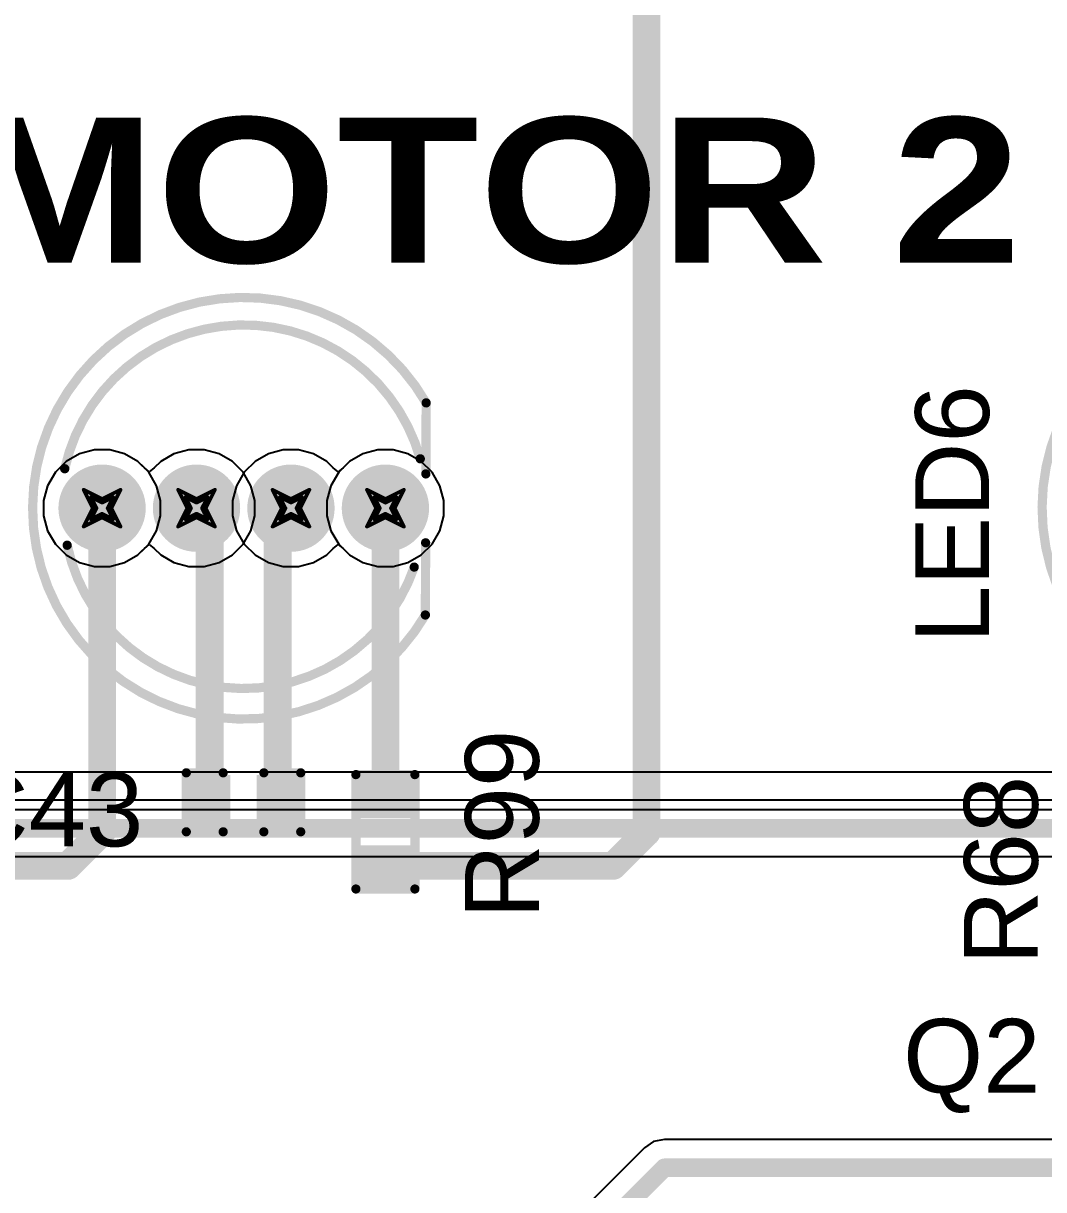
# Model space of a CAD drawing. Header units: inches. Extents: x -4 to 5258, y -4 to 5281.
# Drawn here: x 21.1 to 35.15, y 67.33 to 83.39 of the extents above; entities that cross this region are included whole.
import ezdxf

# ---------------------------------------------------------------- set-up
doc = ezdxf.new("R2010")
doc.units = ezdxf.units.IN
for name, color, linetype in [('Bottom Layer', 5, 'Continuous'), ('Bottom Solder', 6, 'Continuous'), ('Drill Drawing', 1, 'Continuous'), ('Layer 1', 16, 'Continuous'), ('Layer 2', 76, 'Continuous'), ('Multi-Layer', 9, 'Continuous'), ('Pad Holes', 156, 'Continuous'), ('Top Layer', 1, 'Continuous'), ('Top Overlay', 2, 'Continuous'), ('Top Paste', 8, 'Continuous'), ('Top Solder', 216, 'Continuous')]:
    doc.layers.add(name, color=color, linetype=linetype)
doc.styles.add('Arial', font='', dxfattribs={"height": 0.2})
doc.styles.add('Arial Black_Bold', font='', dxfattribs={"height": 0.2})
doc.styles.get('Arial').set_extended_font_data('Arial')
doc.styles.get('Arial Black_Bold').set_extended_font_data('Arial Black', bold=True)

# ---------------------------------------------------------------- blocks, each defined once
blk = doc.blocks.new('R___0402_69')
at = {"layer": 'Top Layer'}
for points in [[(-0.699, -0.318), (-0.699, 0.317), (-0.241, 0.317), (-0.241, -0.318)], [(0.241, -0.318), (0.241, 0.317), (0.699, 0.317), (0.699, -0.318)]]:
    blk.add_hatch(color=1, dxfattribs=at).paths.add_polyline_path(points)
at = {"layer": 'Top Paste'}
for points in [[(-0.699, -0.318), (-0.699, 0.317), (-0.241, 0.317), (-0.241, -0.318)], [(0.241, -0.318), (0.241, 0.317), (0.699, 0.317), (0.699, -0.318)]]:
    blk.add_hatch(color=8, dxfattribs=at).paths.add_polyline_path(points)
at = {"layer": 'Top Solder'}
for points in [[(-0.754, -0.373), (-0.754, 0.373), (-0.186, 0.373), (-0.186, -0.373)], [(0.186, -0.373), (0.186, 0.373), (0.754, 0.373), (0.754, -0.373)]]:
    blk.add_hatch(color=216, dxfattribs=at).paths.add_polyline_path(points)
at = {"layer": 'Top Overlay'}
for points in [[(0.787, 0.406, 0.127, 0.127, 0), (-0.787, 0.406, 0.127, 0.127, 0)], [(-0.787, -0.406, 0.127, 0.127, 0), (-0.787, 0.406, 0.127, 0.127, 0)], [(0.787, -0.406, 0.127, 0.127, 0), (0.787, 0.406, 0.127, 0.127, 0)], [(0.787, -0.406, 0.127, 0.127, 0), (-0.787, -0.406, 0.127, 0.127, 0)], [(0.813, -0.432, 0.00323, 0.00323, 0), (-0.813, -0.432, 0.00323, 0.00323, 0)]]:
    blk.add_lwpolyline(points, format="xyseb", dxfattribs=at)
for points in [[(-0.819, 0.406, 0.0635, 0.0635, 1), (-0.756, 0.406, 0.0635, 0.0635, 1)], [(-0.819, 0.406, 0.0635, 0.0635, 1), (-0.756, 0.406, 0.0635, 0.0635, 1)], [(0.756, 0.406, 0.0635, 0.0635, 1), (0.819, 0.406, 0.0635, 0.0635, 1)], [(0.756, 0.406, 0.0635, 0.0635, 1), (0.819, 0.406, 0.0635, 0.0635, 1)], [(-0.819, -0.406, 0.0635, 0.0635, 1), (-0.756, -0.406, 0.0635, 0.0635, 1)], [(-0.819, -0.406, 0.0635, 0.0635, 1), (-0.756, -0.406, 0.0635, 0.0635, 1)], [(-0.814, -0.432, 0.00161, 0.00161, 1), (-0.812, -0.432, 0.00161, 0.00161, 1)], [(0.756, -0.406, 0.0635, 0.0635, 1), (0.819, -0.406, 0.0635, 0.0635, 1)], [(0.756, -0.406, 0.0635, 0.0635, 1), (0.819, -0.406, 0.0635, 0.0635, 1)], [(0.812, -0.432, 0.00161, 0.00161, 1), (0.814, -0.432, 0.00161, 0.00161, 1)]]:
    blk.add_lwpolyline(points, format="xyseb", close=True, dxfattribs=at)
blk = doc.blocks.new('WS2812D_F5_197')
at = {"layer": 'Bottom Layer'}
h = blk.add_hatch(color=5, dxfattribs=at)
edge = h.paths.add_edge_path()
edge.add_arc((-1.95, 0), 0.55, 0, 360)
h = blk.add_hatch(color=5, dxfattribs=at)
edge = h.paths.add_edge_path()
edge.add_arc((-0.65, 0), 0.55, 0, 360)
h = blk.add_hatch(color=5, dxfattribs=at)
edge = h.paths.add_edge_path()
edge.add_arc((0.65, 0), 0.55, 0, 360)
h = blk.add_hatch(color=5, dxfattribs=at)
edge = h.paths.add_edge_path()
edge.add_arc((1.95, 0), 0.55, 0, 360)
at = {"layer": 'Bottom Solder'}
h = blk.add_hatch(color=6, dxfattribs=at)
edge = h.paths.add_edge_path()
edge.add_arc((-1.95, 0), 0.601, 0, 360)
h = blk.add_hatch(color=6, dxfattribs=at)
edge = h.paths.add_edge_path()
edge.add_arc((-0.65, 0), 0.601, 0, 360)
h = blk.add_hatch(color=6, dxfattribs=at)
edge = h.paths.add_edge_path()
edge.add_arc((0.65, 0), 0.601, 0, 360)
h = blk.add_hatch(color=6, dxfattribs=at)
edge = h.paths.add_edge_path()
edge.add_arc((1.95, 0), 0.601, 0, 360)
at = {"layer": 'Layer 1'}
h = blk.add_hatch(color=16, dxfattribs=at)
edge = h.paths.add_edge_path()
edge.add_arc((-1.95, 0), 0.55, 0, 360)
h = blk.add_hatch(color=16, dxfattribs=at)
edge = h.paths.add_edge_path()
edge.add_arc((-0.65, 0), 0.55, 0, 360)
h = blk.add_hatch(color=16, dxfattribs=at)
edge = h.paths.add_edge_path()
edge.add_arc((0.65, 0), 0.55, 0, 360)
h = blk.add_hatch(color=16, dxfattribs=at)
edge = h.paths.add_edge_path()
edge.add_arc((1.95, 0), 0.55, 0, 360)
at = {"layer": 'Layer 2'}
h = blk.add_hatch(color=76, dxfattribs=at)
edge = h.paths.add_edge_path()
edge.add_arc((-1.95, 0), 0.55, 0, 360)
h = blk.add_hatch(color=76, dxfattribs=at)
edge = h.paths.add_edge_path()
edge.add_arc((-0.65, 0), 0.55, 0, 360)
h = blk.add_hatch(color=76, dxfattribs=at)
edge = h.paths.add_edge_path()
edge.add_arc((0.65, 0), 0.55, 0, 360)
h = blk.add_hatch(color=76, dxfattribs=at)
edge = h.paths.add_edge_path()
edge.add_arc((1.95, 0), 0.55, 0, 360)
at = {"layer": 'Multi-Layer'}
h = blk.add_hatch(color=9, dxfattribs=at)
edge = h.paths.add_edge_path()
edge.add_arc((-1.95, 0), 0.55, 0, 360)
h = blk.add_hatch(color=9, dxfattribs=at)
edge = h.paths.add_edge_path()
edge.add_arc((-0.65, 0), 0.55, 0, 360)
h = blk.add_hatch(color=9, dxfattribs=at)
edge = h.paths.add_edge_path()
edge.add_arc((0.65, 0), 0.55, 0, 360)
h = blk.add_hatch(color=9, dxfattribs=at)
edge = h.paths.add_edge_path()
edge.add_arc((1.95, 0), 0.55, 0, 360)
at = {"layer": 'Pad Holes'}
h = blk.add_hatch(color=7, dxfattribs=at)
edge = h.paths.add_edge_path()
edge.add_arc((-1.95, 0), 0.36, 0, 360)
h = blk.add_hatch(color=7, dxfattribs=at)
edge = h.paths.add_edge_path()
edge.add_arc((-0.65, 0), 0.36, 0, 360)
h = blk.add_hatch(color=7, dxfattribs=at)
edge = h.paths.add_edge_path()
edge.add_arc((0.65, 0), 0.36, 0, 360)
h = blk.add_hatch(color=7, dxfattribs=at)
edge = h.paths.add_edge_path()
edge.add_arc((1.95, 0), 0.36, 0, 360)
at = {"layer": 'Top Layer'}
h = blk.add_hatch(color=1, dxfattribs=at)
edge = h.paths.add_edge_path()
edge.add_arc((-1.95, 0), 0.55, 0, 360)
h = blk.add_hatch(color=1, dxfattribs=at)
edge = h.paths.add_edge_path()
edge.add_arc((-0.65, 0), 0.55, 0, 360)
h = blk.add_hatch(color=1, dxfattribs=at)
edge = h.paths.add_edge_path()
edge.add_arc((0.65, 0), 0.55, 0, 360)
h = blk.add_hatch(color=1, dxfattribs=at)
edge = h.paths.add_edge_path()
edge.add_arc((1.95, 0), 0.55, 0, 360)
at = {"layer": 'Top Solder'}
h = blk.add_hatch(color=216, dxfattribs=at)
edge = h.paths.add_edge_path()
edge.add_arc((-1.95, 0), 0.601, 0, 360)
h = blk.add_hatch(color=216, dxfattribs=at)
edge = h.paths.add_edge_path()
edge.add_arc((-0.65, 0), 0.601, 0, 360)
h = blk.add_hatch(color=216, dxfattribs=at)
edge = h.paths.add_edge_path()
edge.add_arc((0.65, 0), 0.601, 0, 360)
h = blk.add_hatch(color=216, dxfattribs=at)
edge = h.paths.add_edge_path()
edge.add_arc((1.95, 0), 0.601, 0, 360)
at = {"layer": 'Top Overlay'}
for points in [[(2.5, -1.471, 0.127, 0.127, -3.705201), (2.511, 1.45, 0.127, 0.127, 0)], [(-2.464, 0.543, 0.127, 0.127, -0.780857), (2.43, 0.68, 0.127, 0.127, 0)], [(2.507, 0.472, 0.127, 0.127, 0), (2.511, 1.45, 0.127, 0.127, 0)], [(2.347, -0.811, 0.127, 0.127, -0.760948), (-2.43, -0.51, 0.127, 0.127, 0)], [(2.5, -1.471, 0.127, 0.127, 0), (2.504, -0.476, 0.127, 0.127, 0)]]:
    blk.add_lwpolyline(points, format="xyseb", dxfattribs=at)
for points in [[(2.479, 1.45, 0.0635, 0.0635, 1), (2.543, 1.45, 0.0635, 0.0635, 1)], [(2.479, 1.45, 0.0635, 0.0635, 1), (2.543, 1.45, 0.0635, 0.0635, 1)], [(2.398, 0.68, 0.0635, 0.0635, 1), (2.462, 0.68, 0.0635, 0.0635, 1)], [(-2.496, 0.543, 0.0635, 0.0635, 1), (-2.432, 0.543, 0.0635, 0.0635, 1)], [(2.475, 0.472, 0.0635, 0.0635, 1), (2.539, 0.472, 0.0635, 0.0635, 1)], [(-2.462, -0.51, 0.0635, 0.0635, 1), (-2.398, -0.51, 0.0635, 0.0635, 1)], [(2.472, -0.476, 0.0635, 0.0635, 1), (2.535, -0.476, 0.0635, 0.0635, 1)], [(2.315, -0.811, 0.0635, 0.0635, 1), (2.378, -0.811, 0.0635, 0.0635, 1)], [(2.468, -1.471, 0.0635, 0.0635, 1), (2.532, -1.471, 0.0635, 0.0635, 1)], [(2.468, -1.471, 0.0635, 0.0635, 1), (2.532, -1.471, 0.0635, 0.0635, 1)]]:
    blk.add_lwpolyline(points, format="xyseb", close=True, dxfattribs=at)
blk = doc.blocks.new('WS2812D_F5_199')
at = {"layer": 'Bottom Layer'}
h = blk.add_hatch(color=5, dxfattribs=at)
edge = h.paths.add_edge_path()
edge.add_arc((-1.95, 0), 0.55, 0, 360)
h = blk.add_hatch(color=5, dxfattribs=at)
edge = h.paths.add_edge_path()
edge.add_arc((-0.65, 0), 0.55, 0, 360)
h = blk.add_hatch(color=5, dxfattribs=at)
edge = h.paths.add_edge_path()
edge.add_arc((0.65, 0), 0.55, 0, 360)
h = blk.add_hatch(color=5, dxfattribs=at)
edge = h.paths.add_edge_path()
edge.add_arc((1.95, 0), 0.55, 0, 360)
at = {"layer": 'Bottom Solder'}
h = blk.add_hatch(color=6, dxfattribs=at)
edge = h.paths.add_edge_path()
edge.add_arc((-1.95, 0), 0.601, 0, 360)
h = blk.add_hatch(color=6, dxfattribs=at)
edge = h.paths.add_edge_path()
edge.add_arc((-0.65, 0), 0.601, 0, 360)
h = blk.add_hatch(color=6, dxfattribs=at)
edge = h.paths.add_edge_path()
edge.add_arc((0.65, 0), 0.601, 0, 360)
h = blk.add_hatch(color=6, dxfattribs=at)
edge = h.paths.add_edge_path()
edge.add_arc((1.95, 0), 0.601, 0, 360)
at = {"layer": 'Layer 1'}
h = blk.add_hatch(color=16, dxfattribs=at)
edge = h.paths.add_edge_path()
edge.add_arc((-1.95, 0), 0.55, 0, 360)
h = blk.add_hatch(color=16, dxfattribs=at)
edge = h.paths.add_edge_path()
edge.add_arc((-0.65, 0), 0.55, 0, 360)
h = blk.add_hatch(color=16, dxfattribs=at)
edge = h.paths.add_edge_path()
edge.add_arc((0.65, 0), 0.55, 0, 360)
h = blk.add_hatch(color=16, dxfattribs=at)
edge = h.paths.add_edge_path()
edge.add_arc((1.95, 0), 0.55, 0, 360)
at = {"layer": 'Layer 2'}
h = blk.add_hatch(color=76, dxfattribs=at)
edge = h.paths.add_edge_path()
edge.add_arc((-1.95, 0), 0.55, 0, 360)
h = blk.add_hatch(color=76, dxfattribs=at)
edge = h.paths.add_edge_path()
edge.add_arc((-0.65, 0), 0.55, 0, 360)
h = blk.add_hatch(color=76, dxfattribs=at)
edge = h.paths.add_edge_path()
edge.add_arc((0.65, 0), 0.55, 0, 360)
h = blk.add_hatch(color=76, dxfattribs=at)
edge = h.paths.add_edge_path()
edge.add_arc((1.95, 0), 0.55, 0, 360)
at = {"layer": 'Multi-Layer'}
h = blk.add_hatch(color=9, dxfattribs=at)
edge = h.paths.add_edge_path()
edge.add_arc((-1.95, 0), 0.55, 0, 360)
h = blk.add_hatch(color=9, dxfattribs=at)
edge = h.paths.add_edge_path()
edge.add_arc((-0.65, 0), 0.55, 0, 360)
h = blk.add_hatch(color=9, dxfattribs=at)
edge = h.paths.add_edge_path()
edge.add_arc((0.65, 0), 0.55, 0, 360)
h = blk.add_hatch(color=9, dxfattribs=at)
edge = h.paths.add_edge_path()
edge.add_arc((1.95, 0), 0.55, 0, 360)
at = {"layer": 'Pad Holes'}
h = blk.add_hatch(color=7, dxfattribs=at)
edge = h.paths.add_edge_path()
edge.add_arc((-1.95, 0), 0.36, 0, 360)
h = blk.add_hatch(color=7, dxfattribs=at)
edge = h.paths.add_edge_path()
edge.add_arc((-0.65, 0), 0.36, 0, 360)
h = blk.add_hatch(color=7, dxfattribs=at)
edge = h.paths.add_edge_path()
edge.add_arc((0.65, 0), 0.36, 0, 360)
h = blk.add_hatch(color=7, dxfattribs=at)
edge = h.paths.add_edge_path()
edge.add_arc((1.95, 0), 0.36, 0, 360)
at = {"layer": 'Top Layer'}
h = blk.add_hatch(color=1, dxfattribs=at)
edge = h.paths.add_edge_path()
edge.add_arc((-1.95, 0), 0.55, 0, 360)
h = blk.add_hatch(color=1, dxfattribs=at)
edge = h.paths.add_edge_path()
edge.add_arc((-0.65, 0), 0.55, 0, 360)
h = blk.add_hatch(color=1, dxfattribs=at)
edge = h.paths.add_edge_path()
edge.add_arc((0.65, 0), 0.55, 0, 360)
h = blk.add_hatch(color=1, dxfattribs=at)
edge = h.paths.add_edge_path()
edge.add_arc((1.95, 0), 0.55, 0, 360)
at = {"layer": 'Top Solder'}
h = blk.add_hatch(color=216, dxfattribs=at)
edge = h.paths.add_edge_path()
edge.add_arc((-1.95, 0), 0.601, 0, 360)
h = blk.add_hatch(color=216, dxfattribs=at)
edge = h.paths.add_edge_path()
edge.add_arc((-0.65, 0), 0.601, 0, 360)
h = blk.add_hatch(color=216, dxfattribs=at)
edge = h.paths.add_edge_path()
edge.add_arc((0.65, 0), 0.601, 0, 360)
h = blk.add_hatch(color=216, dxfattribs=at)
edge = h.paths.add_edge_path()
edge.add_arc((1.95, 0), 0.601, 0, 360)
at = {"layer": 'Top Overlay'}
for points in [[(2.5, -1.471, 0.127, 0.127, -3.705201), (2.511, 1.45, 0.127, 0.127, 0)], [(-2.464, 0.543, 0.127, 0.127, -0.780857), (2.43, 0.68, 0.127, 0.127, 0)], [(2.507, 0.472, 0.127, 0.127, 0), (2.511, 1.45, 0.127, 0.127, 0)], [(2.347, -0.811, 0.127, 0.127, -0.760948), (-2.43, -0.51, 0.127, 0.127, 0)], [(2.5, -1.471, 0.127, 0.127, 0), (2.504, -0.476, 0.127, 0.127, 0)]]:
    blk.add_lwpolyline(points, format="xyseb", dxfattribs=at)
for points in [[(2.479, 1.45, 0.0635, 0.0635, 1), (2.543, 1.45, 0.0635, 0.0635, 1)], [(2.479, 1.45, 0.0635, 0.0635, 1), (2.543, 1.45, 0.0635, 0.0635, 1)], [(2.398, 0.68, 0.0635, 0.0635, 1), (2.462, 0.68, 0.0635, 0.0635, 1)], [(-2.496, 0.543, 0.0635, 0.0635, 1), (-2.432, 0.543, 0.0635, 0.0635, 1)], [(2.475, 0.472, 0.0635, 0.0635, 1), (2.539, 0.472, 0.0635, 0.0635, 1)], [(-2.462, -0.51, 0.0635, 0.0635, 1), (-2.398, -0.51, 0.0635, 0.0635, 1)], [(2.472, -0.476, 0.0635, 0.0635, 1), (2.535, -0.476, 0.0635, 0.0635, 1)], [(2.315, -0.811, 0.0635, 0.0635, 1), (2.378, -0.811, 0.0635, 0.0635, 1)], [(2.468, -1.471, 0.0635, 0.0635, 1), (2.532, -1.471, 0.0635, 0.0635, 1)], [(2.468, -1.471, 0.0635, 0.0635, 1), (2.532, -1.471, 0.0635, 0.0635, 1)]]:
    blk.add_lwpolyline(points, format="xyseb", close=True, dxfattribs=at)
blk = doc.blocks.new('C___0402_268')
at = {"layer": 'Top Layer'}
for points in [[(-0.699, -0.318), (-0.699, 0.318), (-0.241, 0.318), (-0.241, -0.318)], [(0.241, -0.318), (0.241, 0.318), (0.699, 0.318), (0.699, -0.318)]]:
    blk.add_hatch(color=1, dxfattribs=at).paths.add_polyline_path(points)
at = {"layer": 'Top Paste'}
for points in [[(-0.699, -0.318), (-0.699, 0.318), (-0.241, 0.318), (-0.241, -0.318)], [(0.241, -0.318), (0.241, 0.318), (0.699, 0.318), (0.699, -0.318)]]:
    blk.add_hatch(color=8, dxfattribs=at).paths.add_polyline_path(points)
at = {"layer": 'Top Solder'}
for points in [[(-0.758, -0.377), (-0.758, 0.377), (-0.181, 0.377), (-0.181, -0.377)], [(0.181, -0.377), (0.181, 0.377), (0.758, 0.377), (0.758, -0.377)]]:
    blk.add_hatch(color=216, dxfattribs=at).paths.add_polyline_path(points)
at = {"layer": 'Top Overlay'}
for points in [[(-0.787, 0.406, 0.127, 0.127, 0), (-0.279, 0.406, 0.127, 0.127, 0)], [(-0.787, -0.406, 0.127, 0.127, 0), (-0.787, 0.406, 0.127, 0.127, 0)], [(0.279, 0.406, 0.127, 0.127, 0), (0.787, 0.406, 0.127, 0.127, 0)], [(0.787, -0.406, 0.127, 0.127, 0), (0.787, 0.406, 0.127, 0.127, 0)], [(-0.787, -0.406, 0.127, 0.127, 0), (-0.279, -0.406, 0.127, 0.127, 0)], [(0.279, -0.406, 0.127, 0.127, 0), (0.787, -0.406, 0.127, 0.127, 0)]]:
    blk.add_lwpolyline(points, format="xyseb", dxfattribs=at)
for points in [[(-0.819, 0.406, 0.0635, 0.0635, 1), (-0.756, 0.406, 0.0635, 0.0635, 1)], [(-0.819, 0.406, 0.0635, 0.0635, 1), (-0.756, 0.406, 0.0635, 0.0635, 1)], [(-0.311, 0.406, 0.0635, 0.0635, 1), (-0.248, 0.406, 0.0635, 0.0635, 1)], [(0.248, 0.406, 0.0635, 0.0635, 1), (0.311, 0.406, 0.0635, 0.0635, 1)], [(0.756, 0.406, 0.0635, 0.0635, 1), (0.819, 0.406, 0.0635, 0.0635, 1)], [(0.756, 0.406, 0.0635, 0.0635, 1), (0.819, 0.406, 0.0635, 0.0635, 1)], [(-0.819, -0.406, 0.0635, 0.0635, 1), (-0.756, -0.406, 0.0635, 0.0635, 1)], [(-0.819, -0.406, 0.0635, 0.0635, 1), (-0.756, -0.406, 0.0635, 0.0635, 1)], [(-0.311, -0.406, 0.0635, 0.0635, 1), (-0.248, -0.406, 0.0635, 0.0635, 1)], [(0.248, -0.406, 0.0635, 0.0635, 1), (0.311, -0.406, 0.0635, 0.0635, 1)], [(0.756, -0.406, 0.0635, 0.0635, 1), (0.819, -0.406, 0.0635, 0.0635, 1)], [(0.756, -0.406, 0.0635, 0.0635, 1), (0.819, -0.406, 0.0635, 0.0635, 1)]]:
    blk.add_lwpolyline(points, format="xyseb", close=True, dxfattribs=at)

msp = doc.modelspace()

# ---------------------------------------------------------------- linework, layer by layer
at = {"layer": 'Bottom Layer'}
for p, q in [((21.877, 77.459), (21.694, 77.353)), ((22.081, 77.514), (21.877, 77.459)), ((22.293, 77.514), (22.081, 77.514)), ((22.498, 77.459), (22.293, 77.514)), ((22.681, 77.353), (22.498, 77.459)), ((24.477, 77.459), (24.294, 77.353)), ((24.681, 77.514), (24.477, 77.459)), ((24.893, 77.514), (24.681, 77.514)), ((25.098, 77.459), (24.893, 77.514)), ((25.281, 77.353), (25.098, 77.459)), ((25.777, 77.459), (25.594, 77.353)), ((25.981, 77.514), (25.777, 77.459)), ((26.193, 77.514), (25.981, 77.514)), ((26.398, 77.459), (26.193, 77.514)), ((26.581, 77.353), (26.398, 77.459)), ((21.694, 77.353), (21.544, 77.204)), ((22.831, 77.204), (22.681, 77.353)), ((24.294, 77.353), (24.144, 77.204)), ((25.369, 77.265), (25.281, 77.353)), ((25.437, 77.209), (25.369, 77.265)), ((25.505, 77.265), (25.437, 77.209)), ((25.594, 77.353), (25.505, 77.265)), ((26.731, 77.204), (26.581, 77.353)), ((21.544, 77.204), (21.438, 77.02)), ((22.936, 77.02), (22.831, 77.204)), ((24.144, 77.204), (24.038, 77.02)), ((26.836, 77.02), (26.731, 77.204)), ((21.438, 77.02), (21.383, 76.816)), ((22.991, 76.816), (22.936, 77.02)), ((24.038, 77.02), (23.983, 76.816)), ((26.891, 76.816), (26.836, 77.02)), ((21.383, 76.816), (21.383, 76.604)), ((22.991, 76.604), (22.991, 76.816)), ((23.983, 76.816), (23.983, 76.604)), ((26.891, 76.604), (26.891, 76.816)), ((21.383, 76.604), (21.438, 76.4)), ((22.936, 76.4), (22.991, 76.604)), ((23.983, 76.604), (24.038, 76.4)), ((26.836, 76.4), (26.891, 76.604)), ((21.438, 76.4), (21.544, 76.216)), ((22.831, 76.216), (22.936, 76.4)), ((24.038, 76.4), (24.144, 76.216)), ((26.731, 76.216), (26.836, 76.4)), ((21.544, 76.216), (21.694, 76.067)), ((22.681, 76.067), (22.831, 76.216)), ((24.144, 76.216), (24.294, 76.067)), ((25.281, 76.067), (25.369, 76.155)), ((25.369, 76.155), (25.437, 76.211)), ((25.437, 76.211), (25.505, 76.155)), ((25.505, 76.155), (25.594, 76.067)), ((26.581, 76.067), (26.731, 76.216)), ((21.694, 76.067), (21.877, 75.961)), ((22.498, 75.961), (22.681, 76.067)), ((24.294, 76.067), (24.477, 75.961)), ((25.098, 75.961), (25.281, 76.067)), ((25.594, 76.067), (25.777, 75.961)), ((26.398, 75.961), (26.581, 76.067)), ((21.877, 75.961), (22.081, 75.906)), ((22.081, 75.906), (22.293, 75.906)), ((22.293, 75.906), (22.498, 75.961)), ((24.477, 75.961), (24.681, 75.906)), ((24.681, 75.906), (24.893, 75.906)), ((24.893, 75.906), (25.098, 75.961)), ((25.777, 75.961), (25.981, 75.906)), ((25.981, 75.906), (26.193, 75.906)), ((26.193, 75.906), (26.398, 75.961)), ((71.488, 72.691), (8.258, 72.691)), ((8.419, 71.914), (44.648, 71.914))]:
    msp.add_line(p, q, dxfattribs=at)
msp.add_lwpolyline([(8.258, 72.302, 0.254, 0.254, 0), (71.883, 72.302, 0.254, 0.254, 0)], format="xyseb", dxfattribs=at)
at = {"layer": 'Drill Drawing'}
for points in [[(21.933, 76.964, 0.0508, 0.0508, 0), (22.187, 76.837, 0.0508, 0.0508, 0)], [(21.933, 76.964, 0.0508, 0.0508, 0), (22.06, 76.71, 0.0508, 0.0508, 0)], [(22.187, 76.837, 0.0508, 0.0508, 0), (22.441, 76.964, 0.0508, 0.0508, 0)], [(22.314, 76.71, 0.0508, 0.0508, 0), (22.441, 76.964, 0.0508, 0.0508, 0)], [(23.233, 76.964, 0.0508, 0.0508, 0), (23.487, 76.837, 0.0508, 0.0508, 0)], [(23.233, 76.964, 0.0508, 0.0508, 0), (23.36, 76.71, 0.0508, 0.0508, 0)], [(23.487, 76.837, 0.0508, 0.0508, 0), (23.741, 76.964, 0.0508, 0.0508, 0)], [(23.614, 76.71, 0.0508, 0.0508, 0), (23.741, 76.964, 0.0508, 0.0508, 0)], [(24.533, 76.964, 0.0508, 0.0508, 0), (24.787, 76.837, 0.0508, 0.0508, 0)], [(24.533, 76.964, 0.0508, 0.0508, 0), (24.66, 76.71, 0.0508, 0.0508, 0)], [(24.787, 76.837, 0.0508, 0.0508, 0), (25.041, 76.964, 0.0508, 0.0508, 0)], [(24.914, 76.71, 0.0508, 0.0508, 0), (25.041, 76.964, 0.0508, 0.0508, 0)], [(25.833, 76.964, 0.0508, 0.0508, 0), (26.087, 76.837, 0.0508, 0.0508, 0)], [(25.833, 76.964, 0.0508, 0.0508, 0), (25.96, 76.71, 0.0508, 0.0508, 0)], [(26.087, 76.837, 0.0508, 0.0508, 0), (26.341, 76.964, 0.0508, 0.0508, 0)], [(26.214, 76.71, 0.0508, 0.0508, 0), (26.341, 76.964, 0.0508, 0.0508, 0)], [(22.035, 76.862, 0.0508, 0.0508, 0), (22.187, 76.786, 0.0508, 0.0508, 0)], [(22.035, 76.862, 0.0508, 0.0508, 0), (22.111, 76.71, 0.0508, 0.0508, 0)], [(22.187, 76.786, 0.0508, 0.0508, 0), (22.34, 76.862, 0.0508, 0.0508, 0)], [(22.263, 76.71, 0.0508, 0.0508, 0), (22.34, 76.862, 0.0508, 0.0508, 0)], [(23.335, 76.862, 0.0508, 0.0508, 0), (23.487, 76.786, 0.0508, 0.0508, 0)], [(23.335, 76.862, 0.0508, 0.0508, 0), (23.411, 76.71, 0.0508, 0.0508, 0)], [(23.487, 76.786, 0.0508, 0.0508, 0), (23.64, 76.862, 0.0508, 0.0508, 0)], [(23.563, 76.71, 0.0508, 0.0508, 0), (23.64, 76.862, 0.0508, 0.0508, 0)], [(24.635, 76.862, 0.0508, 0.0508, 0), (24.787, 76.786, 0.0508, 0.0508, 0)], [(24.635, 76.862, 0.0508, 0.0508, 0), (24.711, 76.71, 0.0508, 0.0508, 0)], [(24.787, 76.786, 0.0508, 0.0508, 0), (24.94, 76.862, 0.0508, 0.0508, 0)], [(24.863, 76.71, 0.0508, 0.0508, 0), (24.94, 76.862, 0.0508, 0.0508, 0)], [(25.935, 76.862, 0.0508, 0.0508, 0), (26.087, 76.786, 0.0508, 0.0508, 0)], [(25.935, 76.862, 0.0508, 0.0508, 0), (26.011, 76.71, 0.0508, 0.0508, 0)], [(26.087, 76.786, 0.0508, 0.0508, 0), (26.24, 76.862, 0.0508, 0.0508, 0)], [(26.163, 76.71, 0.0508, 0.0508, 0), (26.24, 76.862, 0.0508, 0.0508, 0)], [(21.933, 76.456, 0.0508, 0.0508, 0), (22.06, 76.71, 0.0508, 0.0508, 0)], [(21.933, 76.456, 0.0508, 0.0508, 0), (22.187, 76.583, 0.0508, 0.0508, 0)], [(22.035, 76.558, 0.0508, 0.0508, 0), (22.111, 76.71, 0.0508, 0.0508, 0)], [(22.035, 76.558, 0.0508, 0.0508, 0), (22.187, 76.634, 0.0508, 0.0508, 0)], [(22.187, 76.634, 0.0508, 0.0508, 0), (22.34, 76.558, 0.0508, 0.0508, 0)], [(22.187, 76.583, 0.0508, 0.0508, 0), (22.441, 76.456, 0.0508, 0.0508, 0)], [(22.263, 76.71, 0.0508, 0.0508, 0), (22.34, 76.558, 0.0508, 0.0508, 0)], [(22.314, 76.71, 0.0508, 0.0508, 0), (22.441, 76.456, 0.0508, 0.0508, 0)], [(23.233, 76.456, 0.0508, 0.0508, 0), (23.36, 76.71, 0.0508, 0.0508, 0)], [(23.233, 76.456, 0.0508, 0.0508, 0), (23.487, 76.583, 0.0508, 0.0508, 0)], [(23.335, 76.558, 0.0508, 0.0508, 0), (23.411, 76.71, 0.0508, 0.0508, 0)], [(23.335, 76.558, 0.0508, 0.0508, 0), (23.487, 76.634, 0.0508, 0.0508, 0)], [(23.487, 76.634, 0.0508, 0.0508, 0), (23.64, 76.558, 0.0508, 0.0508, 0)], [(23.487, 76.583, 0.0508, 0.0508, 0), (23.741, 76.456, 0.0508, 0.0508, 0)], [(23.563, 76.71, 0.0508, 0.0508, 0), (23.64, 76.558, 0.0508, 0.0508, 0)], [(23.614, 76.71, 0.0508, 0.0508, 0), (23.741, 76.456, 0.0508, 0.0508, 0)], [(24.533, 76.456, 0.0508, 0.0508, 0), (24.66, 76.71, 0.0508, 0.0508, 0)], [(24.533, 76.456, 0.0508, 0.0508, 0), (24.787, 76.583, 0.0508, 0.0508, 0)], [(24.635, 76.558, 0.0508, 0.0508, 0), (24.711, 76.71, 0.0508, 0.0508, 0)], [(24.635, 76.558, 0.0508, 0.0508, 0), (24.787, 76.634, 0.0508, 0.0508, 0)], [(24.787, 76.634, 0.0508, 0.0508, 0), (24.94, 76.558, 0.0508, 0.0508, 0)], [(24.787, 76.583, 0.0508, 0.0508, 0), (25.041, 76.456, 0.0508, 0.0508, 0)], [(24.863, 76.71, 0.0508, 0.0508, 0), (24.94, 76.558, 0.0508, 0.0508, 0)], [(24.914, 76.71, 0.0508, 0.0508, 0), (25.041, 76.456, 0.0508, 0.0508, 0)], [(25.833, 76.456, 0.0508, 0.0508, 0), (25.96, 76.71, 0.0508, 0.0508, 0)], [(25.833, 76.456, 0.0508, 0.0508, 0), (26.087, 76.583, 0.0508, 0.0508, 0)], [(25.935, 76.558, 0.0508, 0.0508, 0), (26.011, 76.71, 0.0508, 0.0508, 0)], [(25.935, 76.558, 0.0508, 0.0508, 0), (26.087, 76.634, 0.0508, 0.0508, 0)], [(26.087, 76.634, 0.0508, 0.0508, 0), (26.24, 76.558, 0.0508, 0.0508, 0)], [(26.087, 76.583, 0.0508, 0.0508, 0), (26.341, 76.456, 0.0508, 0.0508, 0)], [(26.163, 76.71, 0.0508, 0.0508, 0), (26.24, 76.558, 0.0508, 0.0508, 0)], [(26.214, 76.71, 0.0508, 0.0508, 0), (26.341, 76.456, 0.0508, 0.0508, 0)]]:
    msp.add_lwpolyline(points, format="xyseb", dxfattribs=at)
for points in [[(21.921, 76.964, 0.0254, 0.0254, 1), (21.946, 76.964, 0.0254, 0.0254, 1)], [(21.921, 76.964, 0.0254, 0.0254, 1), (21.946, 76.964, 0.0254, 0.0254, 1)], [(22.429, 76.964, 0.0254, 0.0254, 1), (22.454, 76.964, 0.0254, 0.0254, 1)], [(22.429, 76.964, 0.0254, 0.0254, 1), (22.454, 76.964, 0.0254, 0.0254, 1)], [(23.221, 76.964, 0.0254, 0.0254, 1), (23.246, 76.964, 0.0254, 0.0254, 1)], [(23.221, 76.964, 0.0254, 0.0254, 1), (23.246, 76.964, 0.0254, 0.0254, 1)], [(23.729, 76.964, 0.0254, 0.0254, 1), (23.754, 76.964, 0.0254, 0.0254, 1)], [(23.729, 76.964, 0.0254, 0.0254, 1), (23.754, 76.964, 0.0254, 0.0254, 1)], [(24.521, 76.964, 0.0254, 0.0254, 1), (24.546, 76.964, 0.0254, 0.0254, 1)], [(24.521, 76.964, 0.0254, 0.0254, 1), (24.546, 76.964, 0.0254, 0.0254, 1)], [(25.029, 76.964, 0.0254, 0.0254, 1), (25.054, 76.964, 0.0254, 0.0254, 1)], [(25.029, 76.964, 0.0254, 0.0254, 1), (25.054, 76.964, 0.0254, 0.0254, 1)], [(25.82, 76.964, 0.0254, 0.0254, 1), (25.846, 76.964, 0.0254, 0.0254, 1)], [(25.82, 76.964, 0.0254, 0.0254, 1), (25.846, 76.964, 0.0254, 0.0254, 1)], [(26.328, 76.964, 0.0254, 0.0254, 1), (26.354, 76.964, 0.0254, 0.0254, 1)], [(26.328, 76.964, 0.0254, 0.0254, 1), (26.354, 76.964, 0.0254, 0.0254, 1)], [(22.022, 76.862, 0.0254, 0.0254, 1), (22.048, 76.862, 0.0254, 0.0254, 1)], [(22.022, 76.862, 0.0254, 0.0254, 1), (22.048, 76.862, 0.0254, 0.0254, 1)], [(22.175, 76.837, 0.0254, 0.0254, 1), (22.2, 76.837, 0.0254, 0.0254, 1)], [(22.175, 76.837, 0.0254, 0.0254, 1), (22.2, 76.837, 0.0254, 0.0254, 1)], [(22.175, 76.786, 0.0254, 0.0254, 1), (22.2, 76.786, 0.0254, 0.0254, 1)], [(22.175, 76.786, 0.0254, 0.0254, 1), (22.2, 76.786, 0.0254, 0.0254, 1)], [(22.327, 76.862, 0.0254, 0.0254, 1), (22.352, 76.862, 0.0254, 0.0254, 1)], [(22.327, 76.862, 0.0254, 0.0254, 1), (22.352, 76.862, 0.0254, 0.0254, 1)], [(23.322, 76.862, 0.0254, 0.0254, 1), (23.348, 76.862, 0.0254, 0.0254, 1)], [(23.322, 76.862, 0.0254, 0.0254, 1), (23.348, 76.862, 0.0254, 0.0254, 1)], [(23.475, 76.837, 0.0254, 0.0254, 1), (23.5, 76.837, 0.0254, 0.0254, 1)], [(23.475, 76.837, 0.0254, 0.0254, 1), (23.5, 76.837, 0.0254, 0.0254, 1)], [(23.475, 76.786, 0.0254, 0.0254, 1), (23.5, 76.786, 0.0254, 0.0254, 1)], [(23.475, 76.786, 0.0254, 0.0254, 1), (23.5, 76.786, 0.0254, 0.0254, 1)], [(23.627, 76.862, 0.0254, 0.0254, 1), (23.652, 76.862, 0.0254, 0.0254, 1)], [(23.627, 76.862, 0.0254, 0.0254, 1), (23.652, 76.862, 0.0254, 0.0254, 1)], [(24.622, 76.862, 0.0254, 0.0254, 1), (24.648, 76.862, 0.0254, 0.0254, 1)], [(24.622, 76.862, 0.0254, 0.0254, 1), (24.648, 76.862, 0.0254, 0.0254, 1)], [(24.775, 76.837, 0.0254, 0.0254, 1), (24.8, 76.837, 0.0254, 0.0254, 1)], [(24.775, 76.837, 0.0254, 0.0254, 1), (24.8, 76.837, 0.0254, 0.0254, 1)], [(24.775, 76.786, 0.0254, 0.0254, 1), (24.8, 76.786, 0.0254, 0.0254, 1)], [(24.775, 76.786, 0.0254, 0.0254, 1), (24.8, 76.786, 0.0254, 0.0254, 1)], [(24.927, 76.862, 0.0254, 0.0254, 1), (24.952, 76.862, 0.0254, 0.0254, 1)], [(24.927, 76.862, 0.0254, 0.0254, 1), (24.952, 76.862, 0.0254, 0.0254, 1)], [(25.922, 76.862, 0.0254, 0.0254, 1), (25.947, 76.862, 0.0254, 0.0254, 1)], [(25.922, 76.862, 0.0254, 0.0254, 1), (25.947, 76.862, 0.0254, 0.0254, 1)], [(26.074, 76.837, 0.0254, 0.0254, 1), (26.1, 76.837, 0.0254, 0.0254, 1)], [(26.074, 76.837, 0.0254, 0.0254, 1), (26.1, 76.837, 0.0254, 0.0254, 1)], [(26.074, 76.786, 0.0254, 0.0254, 1), (26.1, 76.786, 0.0254, 0.0254, 1)], [(26.074, 76.786, 0.0254, 0.0254, 1), (26.1, 76.786, 0.0254, 0.0254, 1)], [(26.227, 76.862, 0.0254, 0.0254, 1), (26.252, 76.862, 0.0254, 0.0254, 1)], [(26.227, 76.862, 0.0254, 0.0254, 1), (26.252, 76.862, 0.0254, 0.0254, 1)], [(22.048, 76.71, 0.0254, 0.0254, 1), (22.073, 76.71, 0.0254, 0.0254, 1)], [(22.048, 76.71, 0.0254, 0.0254, 1), (22.073, 76.71, 0.0254, 0.0254, 1)], [(22.098, 76.71, 0.0254, 0.0254, 1), (22.124, 76.71, 0.0254, 0.0254, 1)], [(22.098, 76.71, 0.0254, 0.0254, 1), (22.124, 76.71, 0.0254, 0.0254, 1)], [(22.175, 76.634, 0.0254, 0.0254, 1), (22.2, 76.634, 0.0254, 0.0254, 1)], [(22.175, 76.634, 0.0254, 0.0254, 1), (22.2, 76.634, 0.0254, 0.0254, 1)], [(22.175, 76.583, 0.0254, 0.0254, 1), (22.2, 76.583, 0.0254, 0.0254, 1)], [(22.175, 76.583, 0.0254, 0.0254, 1), (22.2, 76.583, 0.0254, 0.0254, 1)], [(22.251, 76.71, 0.0254, 0.0254, 1), (22.276, 76.71, 0.0254, 0.0254, 1)], [(22.251, 76.71, 0.0254, 0.0254, 1), (22.276, 76.71, 0.0254, 0.0254, 1)], [(22.302, 76.71, 0.0254, 0.0254, 1), (22.327, 76.71, 0.0254, 0.0254, 1)], [(22.302, 76.71, 0.0254, 0.0254, 1), (22.327, 76.71, 0.0254, 0.0254, 1)], [(23.348, 76.71, 0.0254, 0.0254, 1), (23.373, 76.71, 0.0254, 0.0254, 1)], [(23.348, 76.71, 0.0254, 0.0254, 1), (23.373, 76.71, 0.0254, 0.0254, 1)], [(23.398, 76.71, 0.0254, 0.0254, 1), (23.424, 76.71, 0.0254, 0.0254, 1)], [(23.398, 76.71, 0.0254, 0.0254, 1), (23.424, 76.71, 0.0254, 0.0254, 1)], [(23.475, 76.634, 0.0254, 0.0254, 1), (23.5, 76.634, 0.0254, 0.0254, 1)], [(23.475, 76.634, 0.0254, 0.0254, 1), (23.5, 76.634, 0.0254, 0.0254, 1)], [(23.475, 76.583, 0.0254, 0.0254, 1), (23.5, 76.583, 0.0254, 0.0254, 1)], [(23.475, 76.583, 0.0254, 0.0254, 1), (23.5, 76.583, 0.0254, 0.0254, 1)], [(23.551, 76.71, 0.0254, 0.0254, 1), (23.576, 76.71, 0.0254, 0.0254, 1)], [(23.551, 76.71, 0.0254, 0.0254, 1), (23.576, 76.71, 0.0254, 0.0254, 1)], [(23.602, 76.71, 0.0254, 0.0254, 1), (23.627, 76.71, 0.0254, 0.0254, 1)], [(23.602, 76.71, 0.0254, 0.0254, 1), (23.627, 76.71, 0.0254, 0.0254, 1)], [(24.648, 76.71, 0.0254, 0.0254, 1), (24.673, 76.71, 0.0254, 0.0254, 1)], [(24.648, 76.71, 0.0254, 0.0254, 1), (24.673, 76.71, 0.0254, 0.0254, 1)], [(24.698, 76.71, 0.0254, 0.0254, 1), (24.724, 76.71, 0.0254, 0.0254, 1)], [(24.698, 76.71, 0.0254, 0.0254, 1), (24.724, 76.71, 0.0254, 0.0254, 1)], [(24.775, 76.634, 0.0254, 0.0254, 1), (24.8, 76.634, 0.0254, 0.0254, 1)], [(24.775, 76.634, 0.0254, 0.0254, 1), (24.8, 76.634, 0.0254, 0.0254, 1)], [(24.775, 76.583, 0.0254, 0.0254, 1), (24.8, 76.583, 0.0254, 0.0254, 1)], [(24.775, 76.583, 0.0254, 0.0254, 1), (24.8, 76.583, 0.0254, 0.0254, 1)], [(24.851, 76.71, 0.0254, 0.0254, 1), (24.876, 76.71, 0.0254, 0.0254, 1)], [(24.851, 76.71, 0.0254, 0.0254, 1), (24.876, 76.71, 0.0254, 0.0254, 1)], [(24.902, 76.71, 0.0254, 0.0254, 1), (24.927, 76.71, 0.0254, 0.0254, 1)], [(24.902, 76.71, 0.0254, 0.0254, 1), (24.927, 76.71, 0.0254, 0.0254, 1)], [(25.947, 76.71, 0.0254, 0.0254, 1), (25.973, 76.71, 0.0254, 0.0254, 1)], [(25.947, 76.71, 0.0254, 0.0254, 1), (25.973, 76.71, 0.0254, 0.0254, 1)], [(25.998, 76.71, 0.0254, 0.0254, 1), (26.024, 76.71, 0.0254, 0.0254, 1)], [(25.998, 76.71, 0.0254, 0.0254, 1), (26.024, 76.71, 0.0254, 0.0254, 1)], [(26.074, 76.634, 0.0254, 0.0254, 1), (26.1, 76.634, 0.0254, 0.0254, 1)], [(26.074, 76.634, 0.0254, 0.0254, 1), (26.1, 76.634, 0.0254, 0.0254, 1)], [(26.074, 76.583, 0.0254, 0.0254, 1), (26.1, 76.583, 0.0254, 0.0254, 1)], [(26.074, 76.583, 0.0254, 0.0254, 1), (26.1, 76.583, 0.0254, 0.0254, 1)], [(26.151, 76.71, 0.0254, 0.0254, 1), (26.176, 76.71, 0.0254, 0.0254, 1)], [(26.151, 76.71, 0.0254, 0.0254, 1), (26.176, 76.71, 0.0254, 0.0254, 1)], [(26.201, 76.71, 0.0254, 0.0254, 1), (26.227, 76.71, 0.0254, 0.0254, 1)], [(26.201, 76.71, 0.0254, 0.0254, 1), (26.227, 76.71, 0.0254, 0.0254, 1)], [(21.921, 76.456, 0.0254, 0.0254, 1), (21.946, 76.456, 0.0254, 0.0254, 1)], [(21.921, 76.456, 0.0254, 0.0254, 1), (21.946, 76.456, 0.0254, 0.0254, 1)], [(22.022, 76.558, 0.0254, 0.0254, 1), (22.048, 76.558, 0.0254, 0.0254, 1)], [(22.022, 76.558, 0.0254, 0.0254, 1), (22.048, 76.558, 0.0254, 0.0254, 1)], [(22.327, 76.558, 0.0254, 0.0254, 1), (22.352, 76.558, 0.0254, 0.0254, 1)], [(22.327, 76.558, 0.0254, 0.0254, 1), (22.352, 76.558, 0.0254, 0.0254, 1)], [(22.429, 76.456, 0.0254, 0.0254, 1), (22.454, 76.456, 0.0254, 0.0254, 1)], [(22.429, 76.456, 0.0254, 0.0254, 1), (22.454, 76.456, 0.0254, 0.0254, 1)], [(23.221, 76.456, 0.0254, 0.0254, 1), (23.246, 76.456, 0.0254, 0.0254, 1)], [(23.221, 76.456, 0.0254, 0.0254, 1), (23.246, 76.456, 0.0254, 0.0254, 1)], [(23.322, 76.558, 0.0254, 0.0254, 1), (23.348, 76.558, 0.0254, 0.0254, 1)], [(23.322, 76.558, 0.0254, 0.0254, 1), (23.348, 76.558, 0.0254, 0.0254, 1)], [(23.627, 76.558, 0.0254, 0.0254, 1), (23.652, 76.558, 0.0254, 0.0254, 1)], [(23.627, 76.558, 0.0254, 0.0254, 1), (23.652, 76.558, 0.0254, 0.0254, 1)], [(23.729, 76.456, 0.0254, 0.0254, 1), (23.754, 76.456, 0.0254, 0.0254, 1)], [(23.729, 76.456, 0.0254, 0.0254, 1), (23.754, 76.456, 0.0254, 0.0254, 1)], [(24.521, 76.456, 0.0254, 0.0254, 1), (24.546, 76.456, 0.0254, 0.0254, 1)], [(24.521, 76.456, 0.0254, 0.0254, 1), (24.546, 76.456, 0.0254, 0.0254, 1)], [(24.622, 76.558, 0.0254, 0.0254, 1), (24.648, 76.558, 0.0254, 0.0254, 1)], [(24.622, 76.558, 0.0254, 0.0254, 1), (24.648, 76.558, 0.0254, 0.0254, 1)], [(24.927, 76.558, 0.0254, 0.0254, 1), (24.952, 76.558, 0.0254, 0.0254, 1)], [(24.927, 76.558, 0.0254, 0.0254, 1), (24.952, 76.558, 0.0254, 0.0254, 1)], [(25.029, 76.456, 0.0254, 0.0254, 1), (25.054, 76.456, 0.0254, 0.0254, 1)], [(25.029, 76.456, 0.0254, 0.0254, 1), (25.054, 76.456, 0.0254, 0.0254, 1)], [(25.82, 76.456, 0.0254, 0.0254, 1), (25.846, 76.456, 0.0254, 0.0254, 1)], [(25.82, 76.456, 0.0254, 0.0254, 1), (25.846, 76.456, 0.0254, 0.0254, 1)], [(25.922, 76.558, 0.0254, 0.0254, 1), (25.947, 76.558, 0.0254, 0.0254, 1)], [(25.922, 76.558, 0.0254, 0.0254, 1), (25.947, 76.558, 0.0254, 0.0254, 1)], [(26.227, 76.558, 0.0254, 0.0254, 1), (26.252, 76.558, 0.0254, 0.0254, 1)], [(26.227, 76.558, 0.0254, 0.0254, 1), (26.252, 76.558, 0.0254, 0.0254, 1)], [(26.328, 76.456, 0.0254, 0.0254, 1), (26.354, 76.456, 0.0254, 0.0254, 1)], [(26.328, 76.456, 0.0254, 0.0254, 1), (26.354, 76.456, 0.0254, 0.0254, 1)]]:
    msp.add_lwpolyline(points, format="xyseb", close=True, dxfattribs=at)
at = {"layer": 'Layer 1'}
for p, q in [((21.877, 77.459), (21.694, 77.353)), ((22.081, 77.514), (21.877, 77.459)), ((22.293, 77.514), (22.081, 77.514)), ((22.498, 77.459), (22.293, 77.514)), ((22.681, 77.353), (22.498, 77.459)), ((24.477, 77.459), (24.294, 77.353)), ((24.681, 77.514), (24.477, 77.459)), ((24.893, 77.514), (24.681, 77.514)), ((25.098, 77.459), (24.893, 77.514)), ((25.281, 77.353), (25.098, 77.459)), ((25.777, 77.459), (25.594, 77.353)), ((25.981, 77.514), (25.777, 77.459)), ((26.193, 77.514), (25.981, 77.514)), ((26.398, 77.459), (26.193, 77.514)), ((26.581, 77.353), (26.398, 77.459)), ((21.694, 77.353), (21.544, 77.204)), ((22.831, 77.204), (22.681, 77.353)), ((24.294, 77.353), (24.144, 77.204)), ((25.369, 77.265), (25.281, 77.353)), ((25.437, 77.209), (25.369, 77.265)), ((25.505, 77.265), (25.437, 77.209)), ((25.594, 77.353), (25.505, 77.265)), ((26.731, 77.204), (26.581, 77.353)), ((21.544, 77.204), (21.438, 77.02)), ((22.936, 77.02), (22.831, 77.204)), ((24.144, 77.204), (24.038, 77.02)), ((26.836, 77.02), (26.731, 77.204)), ((21.438, 77.02), (21.383, 76.816)), ((22.991, 76.816), (22.936, 77.02)), ((24.038, 77.02), (23.983, 76.816)), ((26.891, 76.816), (26.836, 77.02)), ((21.383, 76.816), (21.383, 76.604)), ((22.991, 76.604), (22.991, 76.816)), ((23.983, 76.816), (23.983, 76.604)), ((26.891, 76.604), (26.891, 76.816)), ((21.383, 76.604), (21.438, 76.4)), ((22.936, 76.4), (22.991, 76.604)), ((23.983, 76.604), (24.038, 76.4)), ((26.836, 76.4), (26.891, 76.604)), ((21.438, 76.4), (21.544, 76.216)), ((22.831, 76.216), (22.936, 76.4)), ((24.038, 76.4), (24.144, 76.216)), ((26.731, 76.216), (26.836, 76.4)), ((21.544, 76.216), (21.694, 76.067)), ((22.681, 76.067), (22.831, 76.216)), ((24.144, 76.216), (24.294, 76.067)), ((25.281, 76.067), (25.369, 76.155)), ((25.369, 76.155), (25.437, 76.211)), ((25.437, 76.211), (25.505, 76.155)), ((25.505, 76.155), (25.594, 76.067)), ((26.581, 76.067), (26.731, 76.216)), ((21.694, 76.067), (21.877, 75.961)), ((22.498, 75.961), (22.681, 76.067)), ((24.294, 76.067), (24.477, 75.961)), ((25.098, 75.961), (25.281, 76.067)), ((25.594, 76.067), (25.777, 75.961)), ((26.398, 75.961), (26.581, 76.067)), ((21.877, 75.961), (22.081, 75.906)), ((22.081, 75.906), (22.293, 75.906)), ((22.293, 75.906), (22.498, 75.961)), ((24.477, 75.961), (24.681, 75.906)), ((24.681, 75.906), (24.893, 75.906)), ((24.893, 75.906), (25.098, 75.961)), ((25.777, 75.961), (25.981, 75.906)), ((25.981, 75.906), (26.193, 75.906)), ((26.193, 75.906), (26.398, 75.961))]:
    msp.add_line(p, q, dxfattribs=at)
at = {"layer": 'Layer 2'}
for p, q in [((21.877, 77.459), (21.694, 77.353)), ((22.081, 77.514), (21.877, 77.459)), ((22.293, 77.514), (22.081, 77.514)), ((22.498, 77.459), (22.293, 77.514)), ((22.681, 77.353), (22.498, 77.459)), ((23.177, 77.459), (22.994, 77.353)), ((23.381, 77.514), (23.177, 77.459)), ((23.593, 77.514), (23.381, 77.514)), ((23.798, 77.459), (23.593, 77.514)), ((23.981, 77.353), (23.798, 77.459)), ((25.777, 77.459), (25.594, 77.353)), ((25.981, 77.514), (25.777, 77.459)), ((26.193, 77.514), (25.981, 77.514)), ((26.398, 77.459), (26.193, 77.514)), ((26.581, 77.353), (26.398, 77.459)), ((21.694, 77.353), (21.544, 77.204)), ((22.769, 77.265), (22.681, 77.353)), ((22.837, 77.209), (22.769, 77.265)), ((22.905, 77.265), (22.837, 77.209)), ((22.994, 77.353), (22.905, 77.265)), ((24.131, 77.204), (23.981, 77.353)), ((25.594, 77.353), (25.444, 77.204)), ((26.731, 77.204), (26.581, 77.353)), ((21.544, 77.204), (21.438, 77.02)), ((24.236, 77.02), (24.131, 77.204)), ((25.444, 77.204), (25.338, 77.02)), ((26.836, 77.02), (26.731, 77.204)), ((21.438, 77.02), (21.383, 76.816)), ((24.291, 76.816), (24.236, 77.02)), ((25.338, 77.02), (25.283, 76.816)), ((26.891, 76.816), (26.836, 77.02)), ((21.383, 76.816), (21.383, 76.604)), ((24.291, 76.604), (24.291, 76.816)), ((25.283, 76.816), (25.283, 76.604)), ((26.891, 76.604), (26.891, 76.816)), ((21.383, 76.604), (21.438, 76.4)), ((24.236, 76.4), (24.291, 76.604)), ((25.283, 76.604), (25.338, 76.4)), ((26.836, 76.4), (26.891, 76.604)), ((21.438, 76.4), (21.544, 76.216)), ((24.131, 76.216), (24.236, 76.4)), ((25.338, 76.4), (25.444, 76.216)), ((26.731, 76.216), (26.836, 76.4)), ((21.544, 76.216), (21.694, 76.067)), ((22.681, 76.067), (22.769, 76.155)), ((22.769, 76.155), (22.837, 76.211)), ((22.837, 76.211), (22.905, 76.155)), ((22.905, 76.155), (22.994, 76.067)), ((23.981, 76.067), (24.131, 76.216)), ((25.444, 76.216), (25.594, 76.067)), ((26.581, 76.067), (26.731, 76.216)), ((21.694, 76.067), (21.877, 75.961)), ((22.498, 75.961), (22.681, 76.067)), ((22.994, 76.067), (23.177, 75.961)), ((23.798, 75.961), (23.981, 76.067)), ((25.594, 76.067), (25.777, 75.961)), ((26.398, 75.961), (26.581, 76.067)), ((21.877, 75.961), (22.081, 75.906)), ((22.081, 75.906), (22.293, 75.906)), ((22.293, 75.906), (22.498, 75.961)), ((23.177, 75.961), (23.381, 75.906)), ((23.381, 75.906), (23.593, 75.906)), ((23.593, 75.906), (23.798, 75.961)), ((25.777, 75.961), (25.981, 75.906)), ((25.981, 75.906), (26.193, 75.906)), ((26.193, 75.906), (26.398, 75.961)), ((42.197, 73.077), (7.07, 73.077)), ((7.491, 72.56), (42.248, 72.56)), ((29.779, 67.988), (29.653, 67.904)), ((29.927, 68.018), (29.779, 67.988)), ((98.696, 68.018), (29.927, 68.018)), ((29.653, 67.904), (28.4, 66.651))]:
    msp.add_line(p, q, dxfattribs=at)
for points in [[(28.675, 66.377, 0.254, 0.254, 0), (29.927, 67.629, 0.254, 0.254, 0)], [(29.927, 67.629, 0.254, 0.254, 0), (98.857, 67.629, 0.254, 0.254, 0)]]:
    msp.add_lwpolyline(points, format="xyseb", dxfattribs=at)
msp.add_lwpolyline([(29.864, 67.629, 0.127, 0.127, 1), (29.991, 67.629, 0.127, 0.127, 1)], format="xyseb", close=True, dxfattribs=at)
msp.add_lwpolyline([(29.864, 67.629, 0.127, 0.127, 1), (29.991, 67.629, 0.127, 0.127, 1)], format="xyseb", close=True, dxfattribs=at)
at = {"layer": 'Top Layer'}
for points in [[(29.682, 72.245, 0.381, 0.381, 0), (29.682, 92.917, 0.381, 0.381, 0)], [(22.187, 72.254, 0.381, 0.381, 0), (22.187, 76.71, 0.381, 0.381, 0)], [(23.484, 76.724, 0.381, 0.381, 0), (23.668, 76.54, 0.381, 0.381, 0)], [(24.784, 76.495, 0.381, 0.381, 0), (24.784, 76.724, 0.381, 0.381, 0)], [(26.087, 72.724, 0.381, 0.381, 0), (26.087, 76.71, 0.381, 0.381, 0)], [(23.668, 72.664, 0.381, 0.381, 0), (23.668, 76.54, 0.381, 0.381, 0)], [(24.604, 76.315, 0.381, 0.381, 0), (24.784, 76.495, 0.381, 0.381, 0)], [(24.604, 72.66, 0.381, 0.381, 0), (24.604, 76.315, 0.381, 0.381, 0)], [(21.717, 71.784, 0.381, 0.381, 0), (22.187, 72.254, 0.381, 0.381, 0)], [(29.221, 71.784, 0.381, 0.381, 0), (29.682, 72.245, 0.381, 0.381, 0)], [(12.187, 71.784, 0.381, 0.381, 0), (21.717, 71.784, 0.381, 0.381, 0)], [(26.087, 71.784, 0.381, 0.381, 0), (29.221, 71.784, 0.381, 0.381, 0)]]:
    msp.add_lwpolyline(points, format="xyseb", dxfattribs=at)
for points in [[(22.092, 76.71, 0.191, 0.191, 1), (22.283, 76.71, 0.191, 0.191, 1)], [(23.389, 76.724, 0.191, 0.191, 1), (23.579, 76.724, 0.191, 0.191, 1)], [(24.689, 76.724, 0.191, 0.191, 1), (24.879, 76.724, 0.191, 0.191, 1)], [(25.992, 76.71, 0.191, 0.191, 1), (26.182, 76.71, 0.191, 0.191, 1)], [(23.573, 76.54, 0.191, 0.191, 1), (23.763, 76.54, 0.191, 0.191, 1)], [(23.573, 76.54, 0.191, 0.191, 1), (23.763, 76.54, 0.191, 0.191, 1)], [(24.689, 76.495, 0.191, 0.191, 1), (24.879, 76.495, 0.191, 0.191, 1)], [(24.689, 76.495, 0.191, 0.191, 1), (24.879, 76.495, 0.191, 0.191, 1)], [(24.509, 76.315, 0.191, 0.191, 1), (24.699, 76.315, 0.191, 0.191, 1)], [(24.509, 76.315, 0.191, 0.191, 1), (24.699, 76.315, 0.191, 0.191, 1)], [(25.992, 72.724, 0.191, 0.191, 1), (26.182, 72.724, 0.191, 0.191, 1)], [(23.573, 72.664, 0.191, 0.191, 1), (23.763, 72.664, 0.191, 0.191, 1)], [(24.509, 72.66, 0.191, 0.191, 1), (24.699, 72.66, 0.191, 0.191, 1)], [(22.092, 72.254, 0.191, 0.191, 1), (22.283, 72.254, 0.191, 0.191, 1)], [(22.092, 72.254, 0.191, 0.191, 1), (22.283, 72.254, 0.191, 0.191, 1)], [(29.587, 72.245, 0.191, 0.191, 1), (29.778, 72.245, 0.191, 0.191, 1)], [(29.587, 72.245, 0.191, 0.191, 1), (29.778, 72.245, 0.191, 0.191, 1)], [(21.622, 71.784, 0.191, 0.191, 1), (21.813, 71.784, 0.191, 0.191, 1)], [(21.622, 71.784, 0.191, 0.191, 1), (21.813, 71.784, 0.191, 0.191, 1)], [(25.992, 71.784, 0.191, 0.191, 1), (26.182, 71.784, 0.191, 0.191, 1)], [(29.126, 71.784, 0.191, 0.191, 1), (29.316, 71.784, 0.191, 0.191, 1)], [(29.126, 71.784, 0.191, 0.191, 1), (29.316, 71.784, 0.191, 0.191, 1)]]:
    msp.add_lwpolyline(points, format="xyseb", close=True, dxfattribs=at)

# ---------------------------------------------------------------- block references
for name, p in [('WS2812D_F5_197', (24.137, 76.71)), ('WS2812D_F5_199', (38.032, 76.715)), ('C___0402_268', (24.134, 72.66))]:
    msp.add_blockref(name, p)
at = {"rotation": 270}
msp.add_blockref('R___0402_69', (26.087, 72.254), dxfattribs=at)

# ---------------------------------------------------------------- texts
at = {"layer": 'Top Overlay'}
for s, height, rotation, style, p in [('MOTOR 2', 2, 360, 'Arial Black_Bold', (20.27, 80.089)), ('LED6', 1.016, 90, 'Arial', (34.395, 74.853)), ('R99', 1.016, 90, 'Arial', (28.199, 71.056)), ('R68', 1.016, 90, 'Arial', (35.067, 70.421))]:
    msp.add_text(s, height=height, rotation=rotation, dxfattribs=dict(at, style=style)).set_placement(p)
at = {"layer": 'Top Overlay', "style": 'Arial'}
for s, p in [('C43', (20.151, 72.053)), ('Q2', (33.212, 68.662))]:
    msp.add_text(s, height=1.016, dxfattribs=at).set_placement(p)

doc.saveas('drawing.dxf')
